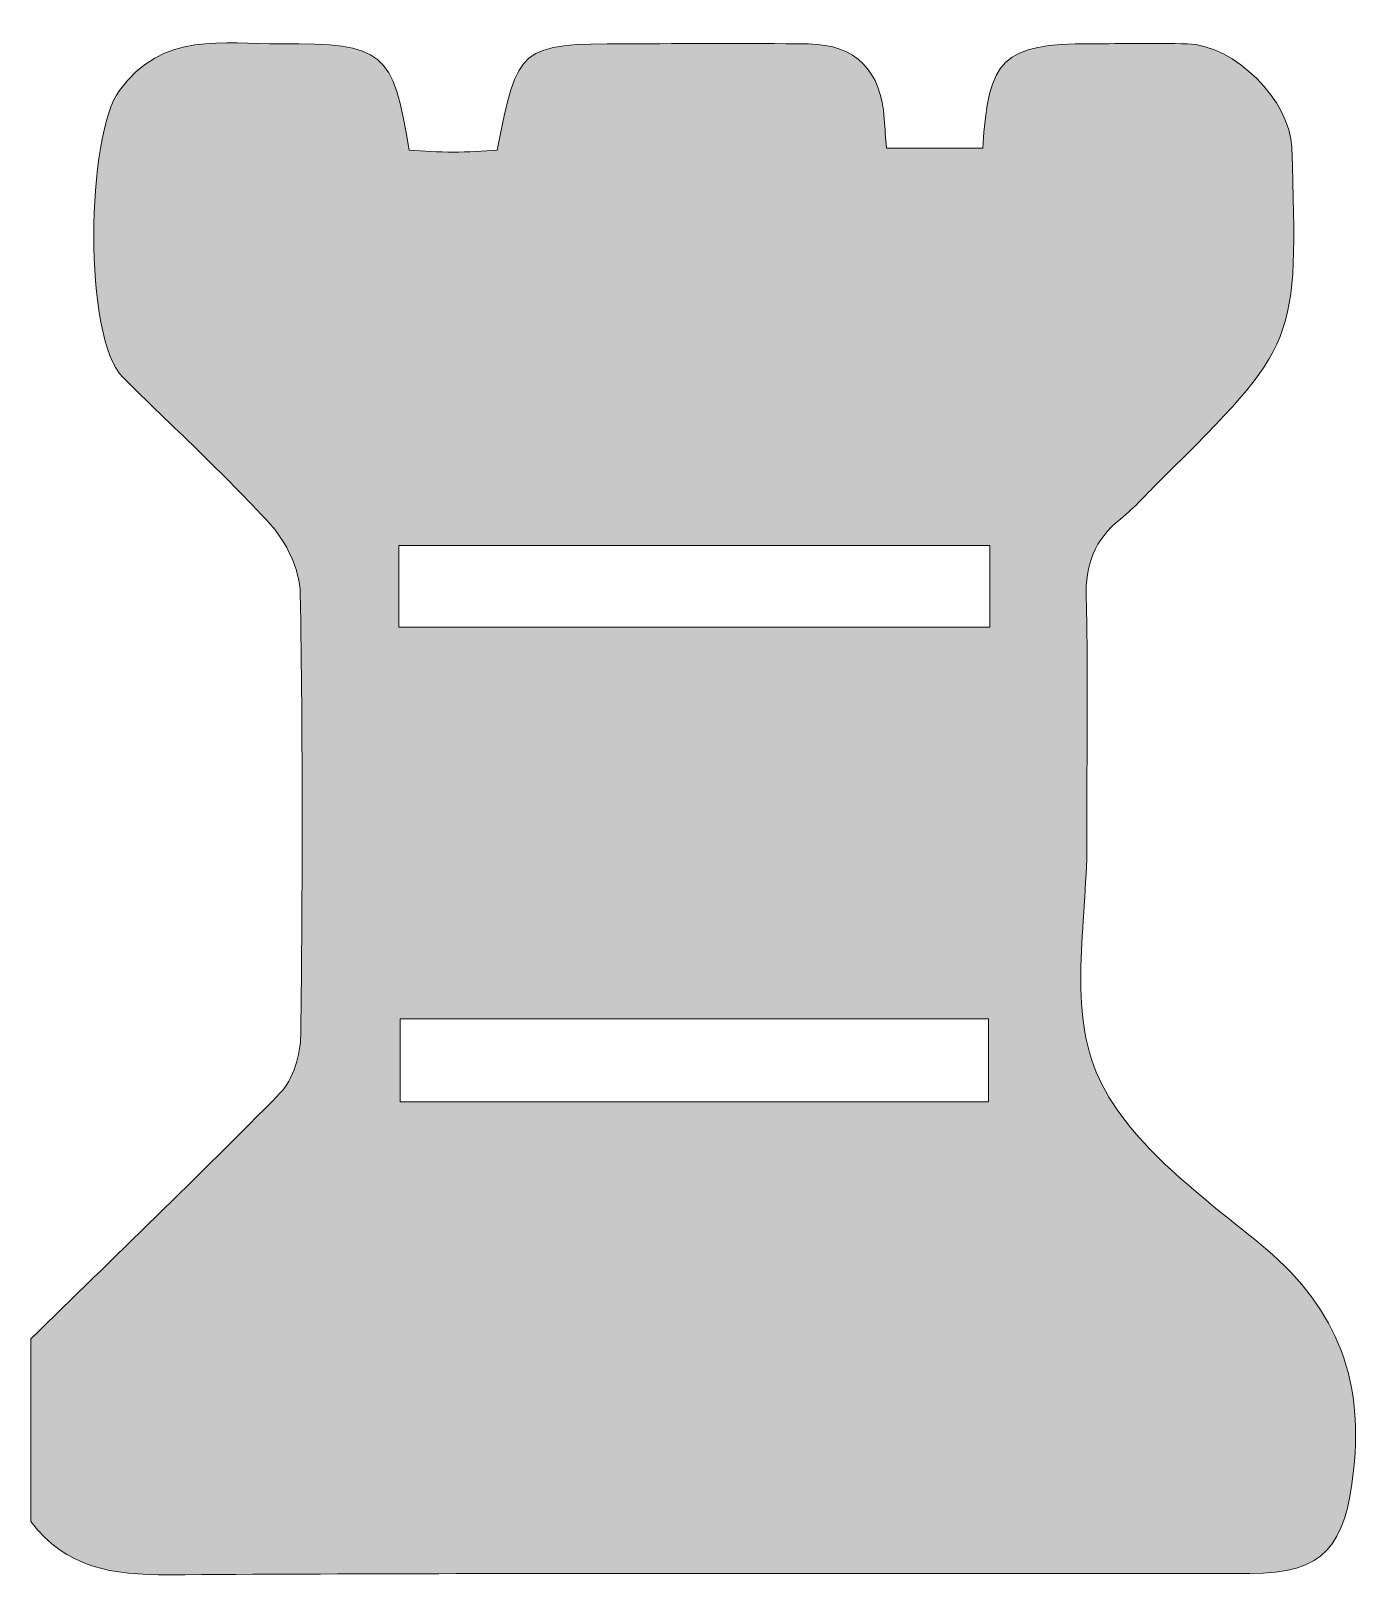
# Model space of a CAD drawing. Header units: inches. Extents: x 237 to 1757, y -1889 to -128.
import ezdxf

# ---------------------------------------------------------------- set-up
doc = ezdxf.new("R2010")
doc.units = ezdxf.units.IN
doc.header["$MEASUREMENT"] = 0
doc.layers.add('Layer 1', color=7, linetype='Continuous')

msp = doc.modelspace()

# ---------------------------------------------------------------- hatches: boundary and pattern name
at = {"layer": 'Layer 1', "true_color": 0xffffff}
h = msp.add_hatch(color=7, dxfattribs=at)
h.dxf.hatch_style = 2
edge = h.paths.add_edge_path()
edge.add_spline(control_points=[(236.6, -1828.1), (236.6, -1758.6), (236.6, -1689.1), (236.6, -1619.6), (331.6, -1526.6), (427.6, -1434.7), (520.6, -1339.7), (535.7, -1324.3), (544, -1295.9), (544.3, -1273.4), (546.2, -1105.6), (546.8, -937.7), (543.7, -769.8), (543.2, -742.9), (527.9, -711.1), (509.3, -690.7), (456.1, -632.4), (397.4, -579), (341.3, -523.2), (296.1, -478.3), (300, -247.3), (337.5, -196.2), (387.6, -128.3), (455.4, -143.6), (521, -143.2), (639.2, -142.4), (649.6, -151.4), (667.9, -264.2), (684.2, -265.1), (701.3, -266.6), (718.3, -266.6), (735.3, -266.7), (752.3, -265.2), (768.4, -264.4), (790.7, -145.9), (794.3, -143), (914.9, -143), (984.3, -143), (1053.8, -142.3), (1123.3, -143.2), (1177.1, -144), (1206.4, -174.1), (1209.6, -228.9), (1210.2, -239.8), (1211.2, -250.7), (1212, -262.1), (1251.8, -262.1), (1287.1, -262.1), (1322, -262.1), (1327.7, -159.4), (1345.3, -143), (1445, -143), (1481.6, -143), (1518.3, -142.3), (1555, -143.1), (1609, -144.4), (1672.5, -208), (1674.2, -261.4), (1681.4, -485.2), (1681.4, -485.2), (1524.5, -640.6), (1509.4, -655.5), (1495.4, -671.8), (1478.9, -685), (1449.4, -708.5), (1438.6, -736.8), (1439.8, -775.1), (1442.4, -865.7), (1440.1, -956.5), (1440.7, -1047.2), (1441.4, -1137.7), (1418.8, -1238.4), (1451.3, -1315.8), (1483.8, -1393.3), (1566.8, -1453.6), (1636.7, -1510.4), (1722.2, -1580), (1756.7, -1660.1), (1744.6, -1770), (1735.2, -1855.7), (1712.1, -1887.5), (1626.4, -1887.5), (1215.4, -1887.6), (804.4, -1886.3), (393.4, -1888.8), (330, -1889.2), (276.2, -1881.2), (236.6, -1828.1)], knot_values=[0, 0, 0, 0, 1, 1, 1, 2, 2, 2, 3, 3, 3, 4, 4, 4, 5, 5, 5, 6, 6, 6, 7, 7, 7, 8, 8, 8, 9, 9, 9, 10, 10, 10, 11, 11, 11, 12, 12, 12, 13, 13, 13, 14, 14, 14, 15, 15, 15, 16, 16, 16, 17, 17, 17, 18, 18, 18, 19, 19, 19, 20, 20, 20, 21, 21, 21, 22, 22, 22, 23, 23, 23, 24, 24, 24, 25, 25, 25, 26, 26, 26, 27, 27, 27, 28, 28, 28, 29, 29, 29, 29], degree=3, periodic=1)
edge = h.paths.add_edge_path()
edge.add_spline(control_points=[(1328.3, -1349.6), (1328.3, -1312.8), (1328.3, -1283.3), (1328.3, -1254.8), (1100.9, -1254.8), (878.6, -1254.8), (657.7, -1254.8), (657.7, -1289.6), (657.7, -1319.2), (657.7, -1349.6), (883.5, -1349.6), (1104.4, -1349.6), (1328.3, -1349.6)], knot_values=[0, 0, 0, 0, 1, 1, 1, 2, 2, 2, 3, 3, 3, 4, 4, 4, 4], degree=3, periodic=1)
edge = h.paths.add_edge_path()
edge.add_spline(control_points=[(656.1, -808.1), (883.2, -808.1), (1105.7, -808.1), (1330, -808.1), (1330, -775.4), (1330, -747.3), (1330, -715.3), (1104.3, -715.3), (881.9, -715.3), (656.1, -715.3), (656.1, -746.7), (656.1, -774.7), (656.1, -808.1)], knot_values=[0, 0, 0, 0, 1, 1, 1, 2, 2, 2, 3, 3, 3, 4, 4, 4, 4], degree=3, periodic=1)

# ---------------------------------------------------------------- linework, layer by layer
at = {"layer": 'Layer 1', "lineweight": 0}
for points, knots in [([(236.6, -1828.1), (236.6, -1758.6), (236.6, -1689.1), (236.6, -1619.6), (331.6, -1526.6), (427.6, -1434.7), (520.6, -1339.7), (535.7, -1324.3), (544, -1295.9), (544.3, -1273.4), (546.2, -1105.6), (546.8, -937.7), (543.7, -769.8), (543.2, -742.9), (527.9, -711.1), (509.3, -690.7), (456.1, -632.4), (397.4, -579), (341.3, -523.2), (296.1, -478.3), (300, -247.3), (337.5, -196.2), (387.6, -128.3), (455.4, -143.6), (521, -143.2), (639.2, -142.4), (649.6, -151.4), (667.9, -264.2), (684.2, -265.1), (701.3, -266.6), (718.3, -266.6), (735.3, -266.7), (752.3, -265.2), (768.4, -264.4), (790.7, -145.9), (794.3, -143), (914.9, -143), (984.3, -143), (1053.8, -142.3), (1123.3, -143.2), (1177.1, -144), (1206.4, -174.1), (1209.6, -228.9), (1210.2, -239.8), (1211.2, -250.7), (1212, -262.1), (1251.8, -262.1), (1287.1, -262.1), (1322, -262.1), (1327.7, -159.4), (1345.3, -143), (1445, -143), (1481.6, -143), (1518.3, -142.3), (1555, -143.1), (1609, -144.4), (1672.5, -208), (1674.2, -261.4), (1681.4, -485.2), (1681.4, -485.2), (1524.5, -640.6), (1509.4, -655.5), (1495.4, -671.8), (1478.9, -685), (1449.4, -708.5), (1438.6, -736.8), (1439.8, -775.1), (1442.4, -865.7), (1440.1, -956.5), (1440.7, -1047.2), (1441.4, -1137.7), (1418.8, -1238.4), (1451.3, -1315.8), (1483.8, -1393.3), (1566.8, -1453.6), (1636.7, -1510.4), (1722.2, -1580), (1756.7, -1660.1), (1744.6, -1770), (1735.2, -1855.7), (1712.1, -1887.5), (1626.4, -1887.5), (1215.4, -1887.6), (804.4, -1886.3), (393.4, -1888.8), (330, -1889.2), (276.2, -1881.2), (236.6, -1828.1)], [0, 0, 0, 0, 1, 1, 1, 2, 2, 2, 3, 3, 3, 4, 4, 4, 5, 5, 5, 6, 6, 6, 7, 7, 7, 8, 8, 8, 9, 9, 9, 10, 10, 10, 11, 11, 11, 12, 12, 12, 13, 13, 13, 14, 14, 14, 15, 15, 15, 16, 16, 16, 17, 17, 17, 18, 18, 18, 19, 19, 19, 20, 20, 20, 21, 21, 21, 22, 22, 22, 23, 23, 23, 24, 24, 24, 25, 25, 25, 26, 26, 26, 27, 27, 27, 28, 28, 28, 29, 29, 29, 29]), ([(656.1, -808.1), (883.2, -808.1), (1105.7, -808.1), (1330, -808.1), (1330, -775.4), (1330, -747.3), (1330, -715.3), (1104.3, -715.3), (881.9, -715.3), (656.1, -715.3), (656.1, -746.7), (656.1, -774.7), (656.1, -808.1)], [0, 0, 0, 0, 1, 1, 1, 2, 2, 2, 3, 3, 3, 4, 4, 4, 4]), ([(1328.3, -1349.6), (1328.3, -1312.8), (1328.3, -1283.3), (1328.3, -1254.8), (1100.9, -1254.8), (878.6, -1254.8), (657.7, -1254.8), (657.7, -1289.6), (657.7, -1319.2), (657.7, -1349.6), (883.5, -1349.6), (1104.4, -1349.6), (1328.3, -1349.6)], [0, 0, 0, 0, 1, 1, 1, 2, 2, 2, 3, 3, 3, 4, 4, 4, 4])]:
    msp.add_open_spline(points, degree=3, knots=knots, dxfattribs=at)

doc.saveas('drawing.dxf')
